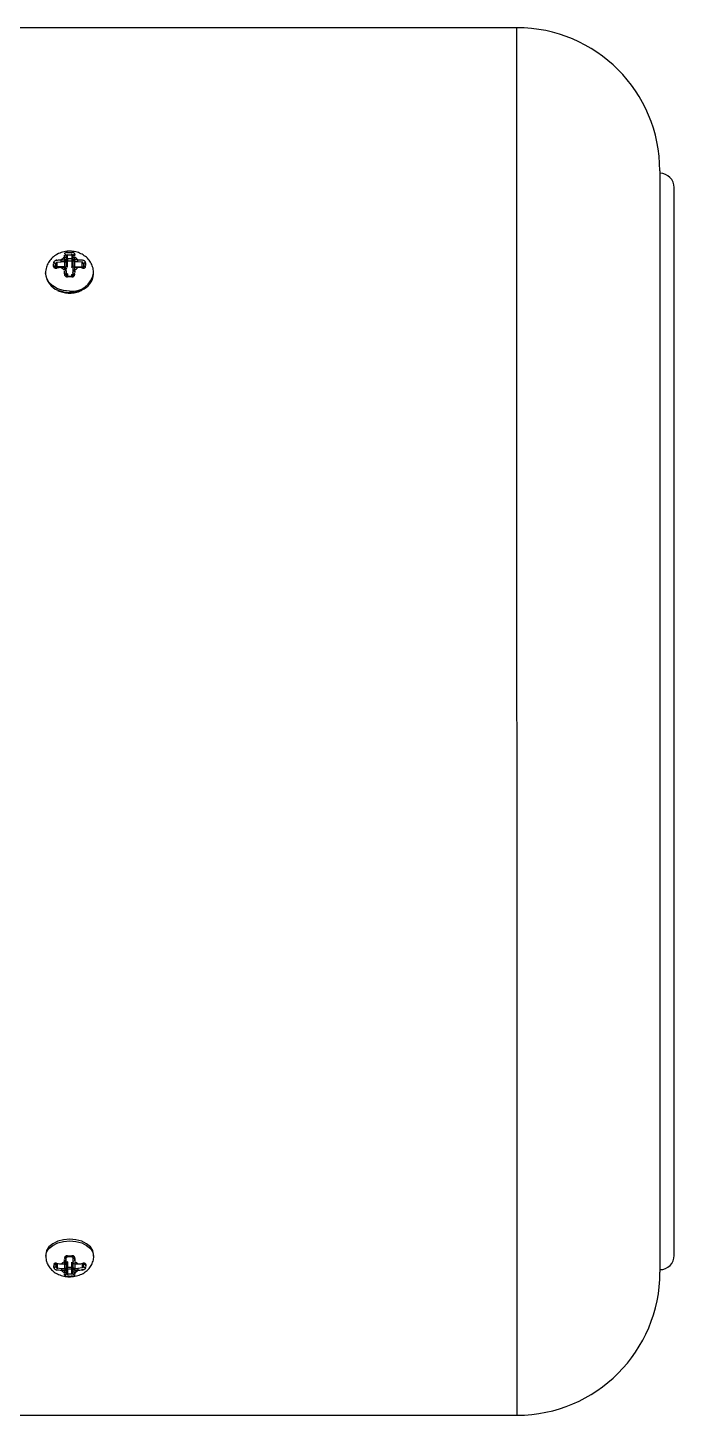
# Model space of a CAD drawing. Header units: millimetres. Extents: x 441156 to 441876, y 4514765 to 4515211.
# Drawn here: x 441242.286 to 441242.4374, y 4514792.7134 to 4514793.0379 of the extents above; entities that cross this region are included whole.
import ezdxf

# ---------------------------------------------------------------- set-up
doc = ezdxf.new("R2010")
doc.units = ezdxf.units.MM
doc.layers.add('-LYNKA_PISCINA', color=7, linetype='Continuous', lineweight=18)
doc.layers.add('05 ESQUEMAS HIDRAULICOS nuevos_dwg _6_', color=7, linetype='Continuous', lineweight=18, true_color=0x767676)

# ---------------------------------------------------------------- blocks, each defined once
blk = doc.blocks.new('05 ESQUEMAS HIDRAULICOS nuevos_dwg_A$C47CE04E0-V10-01_ARQ_CUARTO DEPURADORA')
at = {"layer": '-LYNKA_PISCINA', "lineweight": 25}
for p, q in [((137.935, 77.911), (137.935, 53.271)), ((138.255, 53.647), (138.255, 77.535)), ((124.439, 75.745), (124.439, 75.762)), ((124.607, 75.76), (124.607, 75.762)), ((124.639, 76.02), (124.639, 75.956)), ((124.799, 75.956), (124.799, 76.02)), ((124.904, 75.875), (124.831, 75.875)), ((124.999, 75.762), (124.999, 75.745)), ((124.183, 75.629), (124.183, 75.598)), ((125.255, 75.598), (125.255, 75.629)), ((124.407, 53.463), (124.407, 53.401)), ((125.031, 53.401), (125.031, 53.463)), ((124.607, 53.265), (124.607, 53.312))]:
    blk.add_line(p, q, dxfattribs=at)
at = {"layer": '-LYNKA_PISCINA', "lineweight": 25, "flags": 128}
for points in [[(134.735, 81.111), (123.359, 81.111), (123.359, 50.071), (134.735, 50.071)], [(124.607, 75.976), (124.613, 75.976), (124.619, 75.975), (124.625, 75.973), (124.63, 75.97), (124.634, 75.967), (124.636, 75.963), (124.638, 75.96), (124.639, 75.956), (124.639, 75.9), (124.638, 75.904), (124.636, 75.908), (124.634, 75.911), (124.63, 75.914), (124.625, 75.917), (124.619, 75.919), (124.613, 75.92), (124.607, 75.92)], [(124.831, 75.976), (124.831, 75.92), (124.825, 75.92), (124.819, 75.919), (124.813, 75.917), (124.808, 75.914), (124.804, 75.911), (124.801, 75.908), (124.8, 75.904), (124.799, 75.9), (124.799, 75.956), (124.8, 75.96), (124.801, 75.963), (124.804, 75.967), (124.808, 75.97), (124.813, 75.973), (124.819, 75.975), (124.825, 75.976)], [(124.799, 75.728), (124.8, 75.732), (124.801, 75.736), (124.804, 75.74), (124.808, 75.743), (124.813, 75.745), (124.819, 75.747), (124.825, 75.748), (124.831, 75.749), (124.831, 75.76), (124.904, 75.76), (124.904, 75.749), (124.831, 75.749), (124.831, 75.693), (124.825, 75.693), (124.819, 75.692), (124.813, 75.69), (124.808, 75.687), (124.804, 75.684), (124.801, 75.681), (124.8, 75.677), (124.799, 75.673)]]:
    blk.add_lwpolyline(points, close=True, dxfattribs=at)
for points in [[(124.36, 75.85), (124.368, 75.852), (124.376, 75.853), (124.384, 75.852), (124.392, 75.849), (124.398, 75.846), (124.403, 75.841), (124.406, 75.836), (124.407, 75.831), (124.407, 75.757), (124.406, 75.762), (124.403, 75.766), (124.398, 75.77), (124.392, 75.773), (124.384, 75.775), (124.376, 75.776), (124.368, 75.775), (124.36, 75.774)], [(124.43, 75.737), (124.43, 75.742), (124.43, 75.746), (124.431, 75.749), (124.432, 75.751), (124.433, 75.751), (124.434, 75.751), (124.435, 75.75), (124.437, 75.748), (124.439, 75.744), (124.534, 75.753)], [(124.607, 75.875), (124.607, 75.762), (124.439, 75.762), (124.439, 75.867), (124.534, 75.875), (124.534, 75.92), (124.607, 75.92), (124.607, 75.875), (124.534, 75.875)], [(124.639, 75.673), (124.639, 75.728), (124.638, 75.732), (124.636, 75.736), (124.634, 75.74), (124.63, 75.743), (124.625, 75.745), (124.619, 75.747), (124.613, 75.748), (124.607, 75.749), (124.607, 75.76), (124.534, 75.76), (124.534, 75.749), (124.607, 75.749), (124.607, 75.693), (124.613, 75.693), (124.619, 75.692), (124.625, 75.69), (124.63, 75.687), (124.634, 75.684), (124.636, 75.681), (124.638, 75.677), (124.639, 75.673), (124.639, 75.591), (124.638, 75.594), (124.636, 75.597), (124.633, 75.599), (124.628, 75.601), (124.623, 75.603), (124.617, 75.604), (124.61, 75.604), (124.603, 75.604)], [(124.671, 75.94), (124.671, 75.895), (124.665, 75.895), (124.659, 75.896), (124.653, 75.898), (124.648, 75.901), (124.644, 75.904), (124.641, 75.908), (124.64, 75.911), (124.639, 75.915)], [(124.639, 75.9), (124.639, 75.787), (124.64, 75.783), (124.641, 75.779), (124.644, 75.775), (124.648, 75.772), (124.653, 75.77), (124.659, 75.768), (124.665, 75.767), (124.671, 75.766), (124.671, 75.895), (124.767, 75.895), (124.767, 75.766), (124.773, 75.767), (124.779, 75.768), (124.785, 75.77), (124.79, 75.772), (124.794, 75.775), (124.796, 75.779), (124.798, 75.783), (124.799, 75.787), (124.799, 75.9)], [(124.767, 75.94), (124.671, 75.94), (124.671, 76.033), (124.767, 76.033), (124.767, 75.94), (124.767, 75.895), (124.773, 75.895), (124.779, 75.896), (124.785, 75.898), (124.79, 75.901), (124.794, 75.904), (124.796, 75.908), (124.798, 75.911), (124.799, 75.915)], [(124.831, 75.76), (124.831, 75.762), (124.999, 75.762), (124.999, 75.867), (124.904, 75.875), (124.904, 75.92), (124.831, 75.92), (124.831, 75.875), (124.831, 75.762)], [(125.008, 75.737), (125.008, 75.742), (125.007, 75.746), (125.007, 75.749), (125.006, 75.751), (125.005, 75.751), (125.004, 75.751), (125.003, 75.75), (125.001, 75.748), (124.999, 75.744), (124.904, 75.753)], [(125.077, 75.85), (125.07, 75.852), (125.062, 75.853), (125.054, 75.852), (125.046, 75.849), (125.04, 75.846), (125.035, 75.841), (125.032, 75.836), (125.031, 75.831), (125.031, 75.757), (125.032, 75.762), (125.035, 75.766), (125.04, 75.77), (125.046, 75.773), (125.054, 75.775), (125.062, 75.776), (125.07, 75.775), (125.077, 75.774)], [(124.719, 75.218), (124.58, 75.232), (124.451, 75.273), (124.34, 75.339), (124.255, 75.424), (124.201, 75.523), (124.183, 75.629), (124.183, 75.629)], [(124.639, 75.615), (124.64, 75.611), (124.641, 75.607), (124.644, 75.604), (124.648, 75.601), (124.653, 75.598), (124.659, 75.596), (124.665, 75.595), (124.671, 75.595), (124.671, 75.555), (124.767, 75.555), (124.767, 75.595), (124.773, 75.595), (124.779, 75.596), (124.785, 75.598), (124.79, 75.601), (124.794, 75.604), (124.796, 75.607), (124.798, 75.611), (124.799, 75.615)], [(124.834, 75.604), (124.828, 75.604), (124.821, 75.604), (124.815, 75.603), (124.81, 75.601), (124.805, 75.599), (124.802, 75.597), (124.8, 75.594), (124.799, 75.591), (124.799, 75.673)], [(124.454, 75.241), (124.58, 75.202), (124.719, 75.188)], [(125.255, 53.629), (125.255, 53.665), (125.237, 53.755), (125.183, 53.838), (125.098, 53.909), (124.987, 53.964), (124.858, 53.998), (124.719, 54.01), (124.58, 53.998), (124.451, 53.964), (124.34, 53.909), (124.255, 53.838), (124.201, 53.755), (124.183, 53.665), (124.183, 53.629), (124.183, 53.628)], [(124.183, 53.629), (124.201, 53.718), (124.255, 53.801), (124.34, 53.872), (124.451, 53.927), (124.58, 53.961), (124.719, 53.973), (124.858, 53.961), (124.987, 53.927), (125.098, 53.872), (125.183, 53.801), (125.237, 53.718), (125.255, 53.629)], [(124.43, 53.469), (124.43, 53.465), (124.43, 53.461), (124.431, 53.459), (124.432, 53.459)], [(124.432, 53.459), (124.434, 53.46), (124.435, 53.462), (124.437, 53.465), (124.439, 53.469), (124.439, 53.367), (124.534, 53.357), (124.534, 53.312)], [(124.607, 53.456), (124.607, 53.448), (124.534, 53.448), (124.534, 53.456), (124.607, 53.456), (124.607, 53.502)], [(124.639, 53.48), (124.639, 53.527), (124.639, 53.598), (124.638, 53.594), (124.636, 53.591), (124.633, 53.587), (124.628, 53.585), (124.623, 53.583), (124.617, 53.581), (124.61, 53.58), (124.603, 53.58)], [(124.638, 53.474), (124.639, 53.471), (124.639, 53.336), (124.638, 53.34), (124.636, 53.344), (124.634, 53.347), (124.63, 53.351), (124.625, 53.353), (124.619, 53.355), (124.613, 53.356), (124.607, 53.357), (124.607, 53.448)], [(124.671, 53.495), (124.671, 53.387), (124.767, 53.387), (124.767, 53.495)], [(124.799, 53.48), (124.799, 53.527), (124.799, 53.598), (124.8, 53.594), (124.802, 53.591), (124.805, 53.587), (124.81, 53.585), (124.815, 53.583), (124.821, 53.581), (124.828, 53.58), (124.834, 53.58)], [(124.831, 53.312), (124.831, 53.357), (124.825, 53.356), (124.819, 53.355), (124.813, 53.353), (124.808, 53.351), (124.804, 53.347), (124.801, 53.344), (124.8, 53.34), (124.799, 53.336), (124.799, 53.471), (124.799, 53.474)], [(124.831, 53.502), (124.831, 53.456), (124.904, 53.456), (124.904, 53.448), (124.831, 53.448), (124.831, 53.456)], [(125.006, 53.459), (125.004, 53.46), (125.003, 53.462), (125.001, 53.465), (124.999, 53.469), (124.999, 53.367), (124.904, 53.357), (124.904, 53.312), (124.831, 53.312), (124.831, 53.265)], [(124.831, 53.448), (124.831, 53.357), (124.904, 53.357)], [(125.008, 53.469), (125.008, 53.465), (125.007, 53.461), (125.007, 53.459), (125.006, 53.459)], [(124.534, 53.357), (124.607, 53.357), (124.607, 53.312), (124.534, 53.312)], [(124.639, 53.363), (124.64, 53.359), (124.641, 53.355), (124.644, 53.351), (124.648, 53.348), (124.653, 53.346), (124.659, 53.344), (124.665, 53.343), (124.671, 53.342), (124.671, 53.232), (124.767, 53.232), (124.767, 53.342), (124.767, 53.387)], [(124.639, 53.336), (124.639, 53.289), (124.639, 53.238)], [(124.799, 53.363), (124.798, 53.359), (124.796, 53.355), (124.794, 53.351), (124.79, 53.348), (124.785, 53.346), (124.779, 53.344), (124.773, 53.343), (124.767, 53.342), (124.671, 53.342), (124.671, 53.387)], [(124.799, 53.238), (124.799, 53.289), (124.799, 53.336)]]:
    blk.add_lwpolyline(points, dxfattribs=at)
at = {"layer": '-LYNKA_PISCINA', "lineweight": 25}
for centre, radius, start, end in [((134.735, 77.911), 3.2, 0, 90), ((137.935, 77.535), 0.32, 0, 90), ((125.077, 76.075), 0.408, 178.3505, 185.9314), ((124.363, 76.075), 0.406, 354.0472, 1.671), ((124.438, 75.727), 0.0353, 88.2013, 134.9629), ((124.553, 75.913), 0.122, 179.4357, 201.8874), ((124.688, 75.795), 0.199, 114.1484, 140.7587), ((124.688, 75.875), 0.199, 219.2411, 245.851), ((124.609, 76.017), 0.0303, 6.5222, 100.2548), ((124.61, 75.904), 0.029, 263.4692, 351.4243), ((124.61, 75.791), 0.029, 263.4722, 351.423), ((124.607, 75.728), 0.032, 0, 90), ((124.668, 75.911), 0.029, 83.4529, 171.4613), ((124.622, 75.77), 0.0494, 290.4753, 355.5231), ((124.77, 75.911), 0.029, 8.5387, 96.5471), ((124.816, 75.77), 0.0494, 184.4769, 249.5247), ((124.829, 76.017), 0.0303, 79.7452, 173.4778), ((124.828, 75.904), 0.029, 188.5854, 276.521), ((124.828, 75.791), 0.029, 188.5868, 276.518), ((124.831, 75.728), 0.032, 90, 180), ((124.75, 75.795), 0.199, 39.2413, 65.8516), ((124.75, 75.875), 0.199, 294.149, 320.7589), ((124.885, 75.913), 0.122, 338.1126, 0.5643), ((125, 75.727), 0.0357, 45.4022, 91.5186), ((124.606, 75.638), 0.425, 185.3656, 249.0216), ((124.622, 75.591), 0.0493, 4.4137, 68.834), ((124.759, 75.548), 0.091, 170.8628, 186.4865), ((124.653, 75.555), 0.018, 358.8019, 23.1033), ((124.774, 75.702), 0.487, 263.5073, 350.9516), ((124.816, 75.591), 0.0493, 111.1229, 175.5872), ((124.784, 75.555), 0.0175, 156.4507, 181.4675), ((124.677, 75.548), 0.0923, 353.5992, 8.9963), ((124.849, 75.625), 0.406, 290.1998, 356.1841), ((124.724, 75.844), 0.656, 269.5685, 293.9072), ((124.375, 53.474), 0.0346, 244.5912, 333.4914), ((124.375, 53.407), 0.0321, 242.64, 350.262), ((124.675, 53.316), 0.199, 110.1721, 135.2932), ((124.61, 53.531), 0.029, 263.4692, 351.4243), ((124.607, 53.48), 0.032, 270, 0), ((124.61, 53.484), 0.029, 263.4692, 351.4243), ((124.62, 53.659), 0.0585, 286.5686, 319.196), ((124.668, 53.467), 0.029, 83.4529, 171.4613), ((124.628, 53.489), 0.0434, 8.5184, 74.5519), ((124.757, 53.633), 0.0887, 174.5575, 187.13), ((124.81, 53.489), 0.0434, 105.401, 171.4842), ((124.77, 53.467), 0.029, 8.5387, 96.5471), ((124.683, 53.633), 0.0862, 352.6514, 5.5907), ((124.817, 53.657), 0.0562, 220.2567, 248.4136), ((124.828, 53.531), 0.029, 188.5854, 276.521), ((124.831, 53.48), 0.032, 180, 270), ((124.828, 53.484), 0.029, 188.5854, 276.521), ((124.762, 53.316), 0.199, 44.7068, 69.8279), ((125.063, 53.407), 0.0321, 189.738, 297.36), ((125.063, 53.474), 0.0345, 205.9957, 295.4873), ((137.935, 53.647), 0.32, 270, 360), ((124.57, 53.318), 0.139, 159.4826, 178.9179), ((124.675, 53.451), 0.199, 224.7068, 249.8279), ((124.608, 53.24), 0.0311, 261.6373, 356.9516), ((124.61, 53.34), 0.029, 263.4722, 351.423), ((124.61, 53.294), 0.029, 263.4722, 351.423), ((124.668, 53.359), 0.029, 83.4544, 171.4597), ((125.086, 53.19), 0.417, 174.2162, 181.3185), ((124.77, 53.359), 0.029, 8.5403, 96.5456), ((124.354, 53.19), 0.415, 358.662, 5.8033), ((124.828, 53.34), 0.029, 188.5868, 276.518), ((124.828, 53.294), 0.029, 188.5868, 276.518), ((124.83, 53.24), 0.0311, 183.0484, 278.3627), ((124.762, 53.451), 0.199, 290.1721, 315.2932), ((124.868, 53.318), 0.139, 1.0821, 20.5174), ((134.735, 53.271), 3.2, 270, 360)]:
    blk.add_arc(centre, radius, start, end, dxfattribs=at)
for points, knots in [([(125.252, 75.624), (125.253, 75.631), (125.259, 75.677), (125.238, 75.762), (125.192, 75.869), (125.119, 75.96), (125.026, 76.033), (124.916, 76.086), (124.792, 76.115), (124.66, 76.117), (124.528, 76.089), (124.409, 76.033), (124.313, 75.954), (124.241, 75.861), (124.197, 75.752), (124.178, 75.671), (124.183, 75.63), (124.183, 75.629)], [0, 0, 0, 0, 0.01308, 0.087502, 0.15977, 0.231454, 0.304119, 0.378918, 0.456344, 0.536292, 0.618591, 0.703025, 0.777192, 0.849673, 0.920982, 0.998955, 1, 1, 1, 1]), ([(124.669, 76.087), (124.662, 76.086), (124.649, 76.085), (124.631, 76.079), (124.616, 76.071), (124.605, 76.061), (124.604, 76.052), (124.603, 76.047)], [0, 0, 0, 0, 0.182253, 0.364241, 0.549999, 0.753009, 1, 1, 1, 1]), ([(124.669, 76.087), (124.69, 76.087), (124.724, 76.088), (124.757, 76.087), (124.769, 76.087)], [0, 0, 0, 0, 0.640146, 1, 1, 1, 1]), ([(124.834, 76.047), (124.834, 76.051), (124.833, 76.061), (124.82, 76.073), (124.802, 76.081), (124.784, 76.086), (124.773, 76.086), (124.769, 76.087)], [0, 0, 0, 0, 0.236914, 0.474283, 0.699066, 0.898674, 1, 1, 1, 1]), ([(124.43, 75.914), (124.422, 75.912), (124.405, 75.908), (124.383, 75.893), (124.368, 75.876), (124.361, 75.861), (124.361, 75.853), (124.36, 75.85)], [0, 0, 0, 0, 0.236915, 0.474244, 0.699064, 0.898659, 1, 1, 1, 1]), ([(124.36, 75.774), (124.361, 75.791), (124.361, 75.817), (124.361, 75.842), (124.36, 75.85)], [0, 0, 0, 0, 0.640125, 1, 1, 1, 1]), ([(124.36, 75.774), (124.361, 75.768), (124.362, 75.758), (124.372, 75.746), (124.386, 75.738), (124.406, 75.734), (124.421, 75.736), (124.43, 75.737)], [0, 0, 0, 0, 0.182193, 0.364256, 0.549938, 0.752982, 1, 1, 1, 1]), ([(124.407, 75.831), (124.407, 75.833), (124.408, 75.837), (124.411, 75.844), (124.417, 75.852), (124.425, 75.86), (124.433, 75.865), (124.438, 75.867), (124.439, 75.867)], [0, 0, 0, 0, 0.156293, 0.312501, 0.473107, 0.708225, 0.946507, 1, 1, 1, 1]), ([(124.433, 75.752), (124.431, 75.751), (124.425, 75.75), (124.417, 75.75), (124.41, 75.752), (124.407, 75.755), (124.407, 75.754), (124.407, 75.756), (124.407, 75.757)], [0, 0, 0, 0, 0.080868, 0.280108, 0.440608, 0.612628, 0.833281, 1, 1, 1, 1]), ([(124.43, 75.914), (124.451, 75.917), (124.485, 75.921), (124.52, 75.921), (124.534, 75.92)], [0, 0, 0, 0, 0.609451, 1, 1, 1, 1]), ([(124.534, 75.749), (124.513, 75.748), (124.478, 75.746), (124.443, 75.739), (124.43, 75.737)], [0, 0, 0, 0, 0.608995, 1, 1, 1, 1]), ([(124.607, 75.976), (124.606, 75.992), (124.605, 76.018), (124.604, 76.039), (124.603, 76.047)], [0, 0, 0, 0, 0.608985, 1, 1, 1, 1]), ([(124.671, 76.033), (124.669, 76.033), (124.665, 76.032), (124.657, 76.031), (124.648, 76.029), (124.641, 76.025), (124.639, 76.022), (124.639, 76.02)], [0, 0, 0, 0, 0.08184, 0.258434, 0.434156, 0.70111, 1, 1, 1, 1]), ([(124.799, 76.02), (124.799, 76.021), (124.799, 76.022), (124.797, 76.025), (124.791, 76.028), (124.783, 76.03), (124.775, 76.032), (124.77, 76.032), (124.767, 76.033)], [0, 0, 0, 0, 0.053579, 0.291822, 0.526918, 0.687489, 0.843708, 1, 1, 1, 1]), ([(124.834, 76.047), (124.834, 76.034), (124.833, 76.013), (124.831, 75.986), (124.831, 75.976)], [0, 0, 0, 0, 0.60948, 1, 1, 1, 1]), ([(124.904, 75.92), (124.925, 75.921), (124.96, 75.921), (124.994, 75.916), (125.008, 75.914)], [0, 0, 0, 0, 0.608997, 1, 1, 1, 1]), ([(125.008, 75.737), (124.987, 75.741), (124.953, 75.747), (124.917, 75.748), (124.904, 75.749)], [0, 0, 0, 0, 0.609451, 1, 1, 1, 1]), ([(124.999, 75.867), (125.004, 75.865), (125.012, 75.86), (125.022, 75.851), (125.028, 75.841), (125.031, 75.835), (125.031, 75.832), (125.031, 75.831)], [0, 0, 0, 0, 0.298844, 0.565816, 0.741538, 0.918254, 1, 1, 1, 1]), ([(125.031, 75.757), (125.031, 75.757), (125.031, 75.754), (125.03, 75.755), (125.029, 75.753), (125.022, 75.751), (125.014, 75.75), (125.007, 75.751), (125.005, 75.752)], [0, 0, 0, 0, 0.095349, 0.301424, 0.522658, 0.69907, 0.880974, 1, 1, 1, 1]), ([(125.077, 75.85), (125.077, 75.855), (125.076, 75.865), (125.066, 75.881), (125.052, 75.895), (125.032, 75.908), (125.016, 75.912), (125.008, 75.914)], [0, 0, 0, 0, 0.182203, 0.364249, 0.549938, 0.752979, 1, 1, 1, 1]), ([(125.008, 75.737), (125.016, 75.736), (125.033, 75.733), (125.054, 75.738), (125.07, 75.749), (125.077, 75.762), (125.077, 75.771), (125.077, 75.774)], [0, 0, 0, 0, 0.236905, 0.474335, 0.699069, 0.898671, 1, 1, 1, 1]), ([(125.077, 75.85), (125.077, 75.835), (125.077, 75.81), (125.077, 75.783), (125.077, 75.774)], [0, 0, 0, 0, 0.640127, 1, 1, 1, 1]), ([(124.603, 75.604), (124.604, 75.623), (124.605, 75.655), (124.606, 75.682), (124.607, 75.693)], [0, 0, 0, 0, 0.609474, 1, 1, 1, 1]), ([(124.603, 75.604), (124.604, 75.596), (124.605, 75.58), (124.618, 75.559), (124.636, 75.544), (124.654, 75.537), (124.665, 75.537), (124.669, 75.537)], [0, 0, 0, 0, 0.236921, 0.474251, 0.699053, 0.898671, 1, 1, 1, 1]), ([(124.669, 75.563), (124.668, 75.562), (124.664, 75.562), (124.656, 75.564), (124.647, 75.57), (124.641, 75.579), (124.639, 75.587), (124.639, 75.591), (124.639, 75.592)], [0, 0, 0, 0, 0.072742, 0.247282, 0.441031, 0.679969, 0.965816, 1, 1, 1, 1]), ([(124.769, 75.537), (124.748, 75.538), (124.714, 75.54), (124.681, 75.538), (124.669, 75.537)], [0, 0, 0, 0, 0.640146, 1, 1, 1, 1]), ([(124.798, 75.591), (124.799, 75.589), (124.799, 75.584), (124.794, 75.574), (124.786, 75.566), (124.777, 75.562), (124.771, 75.562), (124.768, 75.562)], [0, 0, 0, 0, 0.116309, 0.441145, 0.67686, 0.86307, 1, 1, 1, 1]), ([(124.769, 75.537), (124.776, 75.538), (124.789, 75.538), (124.807, 75.547), (124.822, 75.561), (124.833, 75.581), (124.834, 75.596), (124.834, 75.604)], [0, 0, 0, 0, 0.182253, 0.364247, 0.550003, 0.753009, 1, 1, 1, 1]), ([(124.831, 75.693), (124.832, 75.676), (124.833, 75.648), (124.834, 75.617), (124.834, 75.604)], [0, 0, 0, 0, 0.60898, 1, 1, 1, 1]), ([(124.459, 75.23), (124.494, 75.217), (124.567, 75.188), (124.658, 75.177), (124.709, 75.176), (124.719, 75.176)], [0, 0, 0, 0, 0.436152, 0.89223, 1, 1, 1, 1]), ([(124.719, 75.176), (124.742, 75.177), (124.809, 75.179), (124.901, 75.196), (124.96, 75.224), (124.983, 75.234)], [0, 0, 0, 0, 0.251193, 0.722389, 1, 1, 1, 1]), ([(124.187, 53.628), (124.186, 53.606), (124.185, 53.548), (124.216, 53.457), (124.272, 53.364), (124.349, 53.288), (124.444, 53.228), (124.555, 53.187), (124.65, 53.171), (124.706, 53.17), (124.719, 53.17)], [0, 0, 0, 0, 0.084539, 0.226536, 0.363424, 0.500475, 0.642411, 0.792588, 0.951029, 1, 1, 1, 1]), ([(124.43, 53.469), (124.422, 53.47), (124.405, 53.474), (124.383, 53.471), (124.368, 53.463), (124.361, 53.453), (124.361, 53.445), (124.36, 53.443)], [0, 0, 0, 0, 0.236918, 0.474243, 0.69907, 0.898682, 1, 1, 1, 1]), ([(124.36, 53.378), (124.361, 53.391), (124.361, 53.411), (124.361, 53.434), (124.36, 53.443)], [0, 0, 0, 0, 0.640138, 1, 1, 1, 1]), ([(124.405, 53.459), (124.405, 53.459), (124.404, 53.459), (124.408, 53.46), (124.414, 53.461), (124.423, 53.461), (124.429, 53.459), (124.432, 53.459)], [0, 0, 0, 0, 0.084091, 0.311878, 0.555718, 0.810226, 1, 1, 1, 1]), ([(124.439, 53.367), (124.434, 53.369), (124.425, 53.374), (124.416, 53.384), (124.41, 53.392), (124.407, 53.398), (124.407, 53.401), (124.407, 53.401)], [0, 0, 0, 0, 0.298842, 0.565799, 0.741521, 0.918251, 1, 1, 1, 1]), ([(124.43, 53.469), (124.451, 53.465), (124.485, 53.458), (124.52, 53.456), (124.534, 53.456)], [0, 0, 0, 0, 0.60945, 1, 1, 1, 1]), ([(124.669, 53.641), (124.662, 53.641), (124.649, 53.64), (124.631, 53.632), (124.616, 53.62), (124.605, 53.602), (124.604, 53.588), (124.603, 53.58)], [0, 0, 0, 0, 0.182252, 0.36425, 0.549993, 0.753007, 1, 1, 1, 1]), ([(124.607, 53.502), (124.606, 53.517), (124.605, 53.54), (124.604, 53.569), (124.603, 53.58)], [0, 0, 0, 0, 0.608981, 1, 1, 1, 1]), ([(124.639, 53.598), (124.639, 53.599), (124.639, 53.603), (124.642, 53.61), (124.65, 53.617), (124.659, 53.621), (124.666, 53.622), (124.669, 53.621), (124.669, 53.621)], [0, 0, 0, 0, 0.1191395, 0.4290979, 0.6587018, 0.8345156, 0.9871433, 1, 1, 1, 1]), ([(124.669, 53.641), (124.69, 53.64), (124.724, 53.639), (124.757, 53.64), (124.769, 53.641)], [0, 0, 0, 0, 0.640146, 1, 1, 1, 1]), ([(124.669, 53.622), (124.669, 53.621), (124.702, 53.618), (124.736, 53.621), (124.769, 53.624)], [0, 0, 0, 0, 0.008096, 1, 1, 1, 1]), ([(124.719, 53.17), (124.747, 53.171), (124.82, 53.174), (124.932, 53.201), (125.044, 53.255), (125.134, 53.328), (125.203, 53.417), (125.243, 53.518), (125.26, 53.592), (125.255, 53.629), (125.254, 53.63)], [0, 0, 0, 0, 0.103657, 0.273474, 0.428116, 0.575925, 0.718118, 0.857553, 0.996193, 1, 1, 1, 1]), ([(124.834, 53.58), (124.834, 53.588), (124.833, 53.602), (124.82, 53.622), (124.802, 53.636), (124.784, 53.641), (124.773, 53.641), (124.769, 53.641)], [0, 0, 0, 0, 0.236901, 0.474268, 0.699061, 0.898673, 1, 1, 1, 1]), ([(124.769, 53.621), (124.77, 53.621), (124.774, 53.622), (124.781, 53.62), (124.789, 53.616), (124.796, 53.609), (124.799, 53.603), (124.799, 53.599), (124.799, 53.598)], [0, 0, 0, 0, 0.059535, 0.219173, 0.388976, 0.59854, 0.8724, 1, 1, 1, 1]), ([(124.834, 53.58), (124.834, 53.563), (124.833, 53.535), (124.831, 53.511), (124.831, 53.502)], [0, 0, 0, 0, 0.609487, 1, 1, 1, 1]), ([(124.904, 53.456), (124.925, 53.457), (124.96, 53.459), (124.994, 53.466), (125.008, 53.469)], [0, 0, 0, 0, 0.608996, 1, 1, 1, 1]), ([(125.031, 53.401), (125.031, 53.4), (125.03, 53.396), (125.027, 53.39), (125.021, 53.382), (125.012, 53.374), (125.004, 53.369), (125, 53.367), (124.999, 53.367)], [0, 0, 0, 0, 0.156337, 0.312522, 0.47312, 0.708246, 0.946516, 1, 1, 1, 1]), ([(125.006, 53.458), (125.008, 53.459), (125.014, 53.461), (125.023, 53.461), (125.03, 53.46), (125.033, 53.459), (125.033, 53.459), (125.033, 53.459)], [0, 0, 0, 0, 0.13664, 0.42363, 0.661141, 0.882841, 1, 1, 1, 1]), ([(125.077, 53.443), (125.077, 53.447), (125.076, 53.456), (125.066, 53.466), (125.052, 53.471), (125.032, 53.473), (125.016, 53.47), (125.008, 53.469)], [0, 0, 0, 0, 0.182191, 0.364233, 0.549941, 0.75298, 1, 1, 1, 1]), ([(125.077, 53.443), (125.077, 53.428), (125.077, 53.405), (125.077, 53.386), (125.077, 53.378)], [0, 0, 0, 0, 0.640129, 1, 1, 1, 1]), ([(124.36, 53.378), (124.361, 53.374), (124.362, 53.366), (124.372, 53.352), (124.386, 53.339), (124.406, 53.327), (124.421, 53.323), (124.43, 53.32)], [0, 0, 0, 0, 0.1821998, 0.3642459, 0.5499362, 0.7529774, 1, 1, 1, 1]), ([(124.534, 53.312), (124.513, 53.312), (124.478, 53.312), (124.443, 53.318), (124.43, 53.32)], [0, 0, 0, 0, 0.6089961, 1, 1, 1, 1]), ([(124.603, 53.209), (124.604, 53.219), (124.605, 53.234), (124.606, 53.256), (124.607, 53.265)], [0, 0, 0, 0, 0.609479, 1, 1, 1, 1]), ([(124.603, 53.209), (124.604, 53.206), (124.605, 53.199), (124.618, 53.19), (124.636, 53.184), (124.654, 53.181), (124.665, 53.18), (124.669, 53.18)], [0, 0, 0, 0, 0.236934, 0.474261, 0.699058, 0.898671, 1, 1, 1, 1]), ([(124.671, 53.232), (124.668, 53.232), (124.662, 53.233), (124.654, 53.234), (124.647, 53.235), (124.641, 53.236), (124.639, 53.237), (124.639, 53.238), (124.639, 53.238)], [0, 0, 0, 0, 0.156286, 0.312523, 0.473081, 0.70817, 0.94643, 1, 1, 1, 1]), ([(124.769, 53.18), (124.748, 53.179), (124.714, 53.178), (124.681, 53.18), (124.669, 53.18)], [0, 0, 0, 0, 0.640146, 1, 1, 1, 1]), ([(124.799, 53.238), (124.798, 53.237), (124.797, 53.236), (124.79, 53.234), (124.781, 53.233), (124.773, 53.232), (124.768, 53.232), (124.767, 53.232)], [0, 0, 0, 0, 0.298924, 0.565851, 0.741574, 0.918158, 1, 1, 1, 1]), ([(124.769, 53.18), (124.776, 53.181), (124.789, 53.182), (124.807, 53.186), (124.822, 53.191), (124.833, 53.199), (124.834, 53.205), (124.834, 53.209)], [0, 0, 0, 0, 0.182253, 0.364242, 0.549992, 0.753004, 1, 1, 1, 1]), ([(124.831, 53.265), (124.832, 53.252), (124.833, 53.23), (124.834, 53.215), (124.834, 53.209)], [0, 0, 0, 0, 0.608981, 1, 1, 1, 1]), ([(125.008, 53.32), (124.987, 53.317), (124.953, 53.311), (124.917, 53.311), (124.904, 53.312)], [0, 0, 0, 0, 0.609452, 1, 1, 1, 1]), ([(125.008, 53.32), (125.016, 53.323), (125.033, 53.327), (125.054, 53.341), (125.07, 53.357), (125.077, 53.37), (125.077, 53.376), (125.077, 53.378)], [0, 0, 0, 0, 0.236913, 0.474336, 0.699084, 0.898689, 1, 1, 1, 1])]:
    blk.add_open_spline(points, degree=3, knots=knots, dxfattribs=at)

msp = doc.modelspace()

# ---------------------------------------------------------------- block references
at = {"layer": '05 ESQUEMAS HIDRAULICOS nuevos_dwg _6_', "color": 7, "lineweight": 25, "xscale": 0.01045519160391327, "yscale": 0.01045519160391327, "zscale": 0.01045519160391327, "rotation": 0.007079741070275432}
msp.add_blockref('05 ESQUEMAS HIDRAULICOS nuevos_dwg_A$C47CE04E0-V10-01_ARQ_CUARTO DEPURADORA', (441240.99193827, 4514792.1897343, -0.00000053), dxfattribs=at)

doc.saveas('drawing.dxf')
